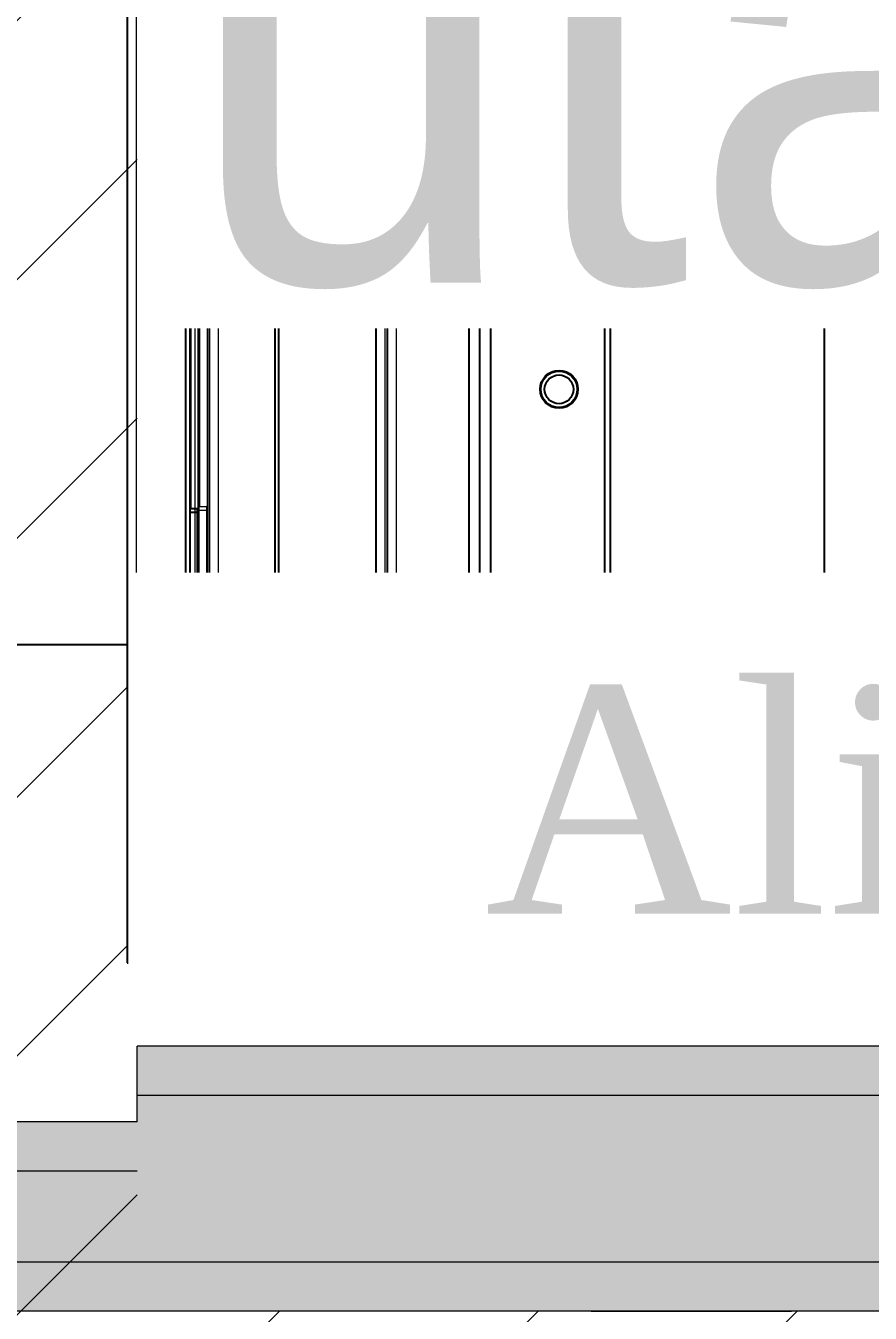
# Model space of a CAD drawing. Header units: centimetres. Extents: x 2666 to 9670, y 1889 to 5633.
# Drawn here: x 4541.03 to 4563.32, y 4527.39 to 4561.39 of the extents above; entities that cross this region are included whole.
import ezdxf

# ---------------------------------------------------------------- set-up
doc = ezdxf.new("R2010")
doc.units = ezdxf.units.CM
doc.header["$LTSCALE"] = 12.7
doc.linetypes.add('Style de ligne -11', pattern=[0.694444, 0.41656, -0.277884])
for name, color, linetype, lineweight in [('B aménagement intérieur', 7, 'Continuous', 5), ('B Faux plafonds-1', 7, 'Continuous', 5), ('B GÈnÈral', 7, 'Continuous', 5), ('B Général', 7, 'Continuous', 5), ('C ANNOTATIONS-prestations', 7, 'Continuous', 5), ('F REMPLISSAGE-vert clair', 7, 'Continuous', 13), ('F REMPLISSAGE-vert clair-1', 7, 'Continuous', 5), ('F REMPLISSAGE-vert foncÈ', 7, 'Continuous', 5), ('F REMPLISSAGE-vert foncé', 7, 'Continuous', 13), ('F REMPLISSAGE-vert hachurÈ', 7, 'Continuous', 5), ('F REMPLISSAGE-vert hachuré', 7, 'Continuous', 13), ('prlm-ELEC-CFO', 1, 'Continuous', 25)]:
    doc.layers.add(name, color=color, linetype=linetype, lineweight=lineweight)
doc.layers.add('B faience', color=7, linetype='Style de ligne -11', lineweight=13, true_color=0x0040ff)
for name, color, linetype in [('MTI900_Alu', 252, 'Continuous'), ('prlm-CHAUFF', 4, 'Continuous'), ('prlm-VMC', 93, 'Continuous')]:
    doc.layers.add(name, color=color, linetype=linetype)
doc.styles.add('prlm-elec-cfo', font='comic.ttf', dxfattribs={"height": 12})
doc.styles.add('prlm-vmc', font='pala.ttf', dxfattribs={"height": 14})
pattern_1 = [(270, (1e-16, 1.6667), (-5, 5e-14), [])]

# ---------------------------------------------------------------- blocks, each defined once
blk = doc.blocks.new('G 100_80')
at = {"layer": 'B Général', "color": 7, "linetype": 'Continuous', "lineweight": 5}
blk.add_line((48.52, 43.75), (48.52, -43.75), dxfattribs=at)
at = {"layer": 'B Général', "color": 7, "linetype": 'Continuous', "lineweight": 5, "flags": 128}
blk.add_lwpolyline([(9.5, -45), (9.5, 45), (48.52, 45), (48.52, -45)], close=True, dxfattribs=at)
at = {"layer": 'C ANNOTATIONS-prestations', "lineweight": 5}
for p, q in [((46.87, 43.75), (46.87, -43.75)), ((46.97, -43.75), (46.97, 43.75)), ((46.35, -36.044), (46.35, 1.5)), ((46.65, 1.6), (46.65, -35.984)), ((46.85, 1.667), (46.85, -31.75)), ((41.65, -40.287), (41.65, 1.325)), ((41.95, -40.274), (41.95, 1.325)), ((46.67, -31.75), (46.67, -31.85)), ((46.87, -31.75), (46.67, -31.75)), ((46.67, -31.85), (46.67, -34.033)), ((46.67, -31.85), (46.87, -31.85)), ((46.87, -34.033), (46.67, -34.033)), ((46.67, -34.033), (46.67, -34.168)), ((46.67, -34.168), (46.67, -34.5)), ((46.67, -34.168), (46.87, -34.168)), ((46.67, -34.5), (46.67, -38.6)), ((46.67, -34.5), (46.87, -34.5)), ((46.32, -36.05), (46.67, -35.98)), ((44.82, -36.25), (44.82, -36.85)), ((44.82, -36.25), (46.32, -36.25)), ((46.32, -36.311), (44.82, -36.311)), ((46.32, -36.55), (46.32, -36.05)), ((45.911, -36.55), (45.775, -36.55)), ((45.775, -36.6), (45.775, -36.55)), ((45.911, -36.6), (45.775, -36.6)), ((46.67, -36.55), (45.911, -36.55)), ((45.911, -36.6), (45.911, -36.55)), ((46.67, -36.6), (45.911, -36.6)), ((46.32, -37.05), (46.32, -36.6)), ((46.32, -36.789), (44.82, -36.789)), ((46.32, -36.85), (44.82, -36.85)), ((46.67, -37.12), (46.32, -37.05)), ((46.35, -40.074), (46.35, -37.056)), ((46.65, -37.116), (46.65, -39.35)), ((46.67, -38.6), (46.67, -38.932)), ((46.67, -38.6), (46.87, -38.6)), ((46.67, -38.932), (46.67, -39.067)), ((46.87, -38.932), (46.67, -38.932)), ((46.67, -39.067), (46.67, -41.4)), ((46.67, -39.067), (46.87, -39.067)), ((46.67, -39.35), (46.62, -39.35)), ((46.62, -39.65), (46.62, -39.35)), ((46.52, -39.45), (46.52, -39.65)), ((46.52, -39.65), (46.52, -41.05)), ((46.62, -39.65), (46.52, -39.65)), ((46.62, -39.65), (46.67, -39.65)), ((46.62, -41.05), (46.62, -39.65)), ((46.413, -40.071), (40.27, -40.35)), ((45.018, -40.084), (44.316, -40.116)), ((44.319, -40.166), (44.316, -40.116)), ((45.018, -40.084), (45.02, -40.134)), ((46.425, -40.07), (46.413, -40.071)), ((46.413, -40.071), (46.42, -40.221)), ((40.27, -40.5), (46.42, -40.221)), ((40.27, -40.35), (40.27, -40.5)), ((43.056, -40.173), (42.354, -40.205)), ((42.357, -40.255), (42.354, -40.205)), ((43.056, -40.173), (43.058, -40.223)), ((46.42, -40.221), (46.425, -40.22)), ((46.42, -40.221), (46.42, -41.25)), ((40.27, -41.351), (40.27, -40.5)), ((46.52, -41.05), (46.52, -41.25)), ((46.62, -41.05), (46.52, -41.05)), ((46.67, -41.05), (46.62, -41.05)), ((46.62, -41.35), (46.62, -41.05)), ((44.47, -41.36), (40.27, -41.351)), ((41.37, -41.353), (41.37, -41.75)), ((41.57, -41.25), (44.37, -41.25)), ((41.57, -41.25), (41.57, -41.75)), ((42.87, -41.4), (42.87, -41.75)), ((44.37, -41.4), (42.87, -41.4)), ((44.37, -41.25), (44.37, -41.4)), ((44.37, -41.4), (44.37, -41.55)), ((44.37, -41.4), (45.27, -41.4)), ((44.472, -41.4), (44.47, -41.36)), ((45.27, -41.15), (45.97, -41.15)), ((45.27, -41.55), (45.27, -41.15)), ((45.97, -41.15), (45.97, -41.55)), ((45.97, -41.4), (46.067, -41.4)), ((46.42, -41.25), (46.52, -41.25)), ((46.62, -41.35), (46.67, -41.35)), ((41.37, -41.75), (41.57, -41.75)), ((41.57, -41.75), (42.87, -41.75)), ((42.87, -41.75), (44.37, -41.75)), ((44.37, -41.55), (44.37, -41.75)), ((44.47, -41.55), (44.37, -41.55)), ((44.37, -41.75), (44.4, -41.75)), ((44.37, -42.72), (44.37, -41.78)), ((44.4, -41.75), (45.508, -41.75)), ((46.52, -41.55), (44.47, -41.55)), ((44.47, -41.75), (44.47, -41.55)), ((45.732, -41.75), (45.508, -41.75)), ((45.529, -41.759), (45.599, -41.829)), ((45.641, -41.829), (45.711, -41.759)), ((45.732, -41.75), (46.84, -41.75)), ((46.765, -41.65), (46.87, -41.65)), ((46.84, -41.75), (46.87, -41.75)), ((42.55, -42.15), (43.55, -42.15)), ((42.55, -42.75), (42.55, -42.15)), ((43.55, -42.15), (43.55, -42.75)), ((45.114, -41.95), (44.726, -41.95)), ((45.87, -41.98), (45.87, -42.66)), ((46.24, -41.95), (45.9, -41.95)), ((46.133, -42.221), (46.257, -42.134)), ((46.27, -42.109), (46.27, -41.98)), ((46.4, -41.98), (46.4, -42.252)), ((46.72, -41.95), (46.43, -41.95)), ((46.45, -41.95), (46.45, -42.15)), ((46.45, -42.15), (46.45, -44.5)), ((46.45, -42.15), (46.65, -42.15)), ((46.65, -42.15), (46.65, -41.95)), ((46.65, -42.15), (46.65, -44.5)), ((46.7, -42.15), (46.7, -42.251)), ((46.72, -42.15), (46.7, -42.15)), ((46.75, -41.98), (46.75, -42.12)), ((44.278, -42.2), (44.22, -42.3)), ((44.22, -42.3), (44.278, -42.4)), ((46.07, -42.27), (46.09, -42.25)), ((46.07, -42.63), (46.07, -42.27)), ((46.07, -42.293), (46.12, -42.293)), ((46.09, -42.65), (46.09, -42.25)), ((46.09, -42.25), (46.12, -42.25)), ((46.12, -42.654), (46.12, -42.246)), ((46.371, -42.429), (46.411, -42.388)), ((46.411, -42.512), (46.371, -42.471)), ((46.4, -42.25), (46.45, -42.25)), ((46.4, -42.293), (46.45, -42.293)), ((46.42, -42.28), (46.42, -42.367)), ((46.65, -42.595), (46.65, -42.31)), ((46.661, -42.249), (46.7, -42.21)), ((46.661, -42.287), (46.661, -42.249)), ((46.821, -42.429), (46.87, -42.379)), ((46.87, -42.521), (46.821, -42.471)), ((46.835, -42.486), (46.835, -42.414)), ((42.27, -42.75), (42.958, -42.75)), ((42.958, -42.75), (43.082, -42.75)), ((42.979, -42.759), (42.999, -42.779)), ((43.041, -42.779), (43.061, -42.759)), ((43.082, -42.75), (44.34, -42.75)), ((44.54, -42.87), (44.54, -42.74)), ((44.57, -42.71), (44.68, -42.71)), ((44.71, -42.68), (44.71, -42.657)), ((44.92, -42.729), (44.92, -42.76)), ((44.95, -42.79), (44.99, -42.79)), ((45.02, -42.82), (45.02, -42.87)), ((45.321, -42.769), (45.049, -43.041)), ((45.27, -42.906), (45.328, -42.806)), ((45.77, -42.76), (45.342, -42.76)), ((46.07, -42.607), (46.12, -42.607)), ((46.09, -42.65), (46.07, -42.63)), ((46.12, -42.65), (46.09, -42.65)), ((46.257, -42.766), (46.133, -42.679)), ((46.27, -44.52), (46.27, -42.791)), ((46.4, -42.607), (46.45, -42.607)), ((46.45, -42.65), (46.4, -42.65)), ((46.4, -42.827), (46.4, -42.653)), ((46.42, -42.533), (46.42, -42.625)), ((46.661, -42.65), (46.661, -42.618)), ((46.7, -42.69), (46.661, -42.65)), ((46.7, -42.654), (46.7, -42.826)), ((15.5, -43.05), (42.27, -43.05)), ((42.17, -42.95), (42.17, -42.85)), ((45.028, -43.05), (42.27, -43.05)), ((44.25, -43.4), (44.25, -43.05)), ((44.54, -42.854), (44.566, -42.9)), ((44.99, -42.9), (44.57, -42.9)), ((45.184, -42.906), (45.27, -42.906)), ((46.42, -42.855), (46.42, -44.45)), ((46.65, -43.42), (46.65, -42.885)), ((46.77, -42.98), (46.77, -43.42)), ((46.77, -43.78), (46.77, -42.98)), ((46.77, -42.98), (46.87, -42.98)), ((46.84, -42.95), (46.8, -42.95)), ((13.55, -43.4), (44.25, -43.4)), ((44.25, -43.95), (44.25, -43.4)), ((46.74, -43.45), (46.68, -43.45)), ((46.97, -43.78), (46.77, -43.78)), ((46.87, -43.75), (46.97, -43.75)), ((46.97, -43.75), (46.97, -43.78)), ((47.42, -43.75), (46.97, -43.75)), ((13.65, -44.05), (44.15, -44.05)), ((42.75, -44.3), (42.75, -44.05)), ((43.35, -44.05), (43.35, -44.3)), ((44.25, -43.95), (44.15, -44.05)), ((42.75, -44.3), (43.35, -44.3)), ((42.8, -44.35), (42.75, -44.3)), ((43.3, -44.35), (42.8, -44.35)), ((43.35, -44.3), (43.3, -44.35)), ((43.05, -44.55), (42.85, -44.55)), ((42.85, -44.55), (42.85, -44.75)), ((42.85, -44.75), (43.05, -44.75)), ((46.4, -44.55), (43.05, -44.55)), ((43.05, -44.75), (43.05, -44.55)), ((46.4, -44.75), (43.05, -44.75)), ((46.32, -44.55), (46.3, -44.55))]:
    blk.add_line(p, q, dxfattribs=at)
at = {"layer": 'C ANNOTATIONS-prestations'}
blk.add_line((48.52, -43.75), (47.42, -43.75), dxfattribs=at)
at = {"layer": 'C ANNOTATIONS-prestations', "lineweight": 5, "flags": 128}
for points in [[(46.52, -39.45, -0.198912), (46.549, -39.379, -0.198912), (46.62, -39.35)], [(46.52, -39.97, -0.193016), (46.492, -40.039, -0.193016), (46.425, -40.07)], [(46.067, -41.4, -0.109774), (46.151, -41.419, -0.109774), (46.22, -41.472)], [(46.302, -41.55, -0.028434), (46.259, -41.513, -0.028434), (46.22, -41.472)], [(46.663, -41.445, -0.227222), (46.495, -41.406, -0.227222), (46.42, -41.25)], [(46.62, -41.35, -0.198912), (46.549, -41.321, -0.198912), (46.52, -41.25)], [(46.87, -41.4, -0.198912), (46.767, -41.647, -0.198912), (46.52, -41.75)], [(46.67, -41.4, -0.198912), (46.626, -41.506, -0.198912), (46.52, -41.55)], [(44.37, -41.78, -0.198912), (44.379, -41.759, -0.198912), (44.4, -41.75)], [(45.508, -41.75, -0.098491), (45.519, -41.752, -0.098491), (45.529, -41.759)], [(45.711, -41.759, -0.098491), (45.721, -41.752, -0.098491), (45.732, -41.75)], [(46.84, -41.75, -0.198912), (46.861, -41.759, -0.198912), (46.87, -41.78)], [(44.37, -42.646, -0.14145), (44.27, -42.3, -0.14145), (44.37, -41.954)], [(44.37, -42.54, -0.103148), (44.32, -42.3, -0.103148), (44.37, -42.06)], [(44.697, -42.632, -0.366532), (44.556, -42.134, -0.366532), (45.023, -41.913, -0.366532), (45.318, -42.338, -0.366532), (44.948, -42.699)], [(45.641, -41.829, -0.198912), (45.62, -41.837, -0.198912), (45.599, -41.829)], [(45.87, -41.98, -0.198912), (45.879, -41.959, -0.198912), (45.9, -41.95)], [(46.24, -41.95, -0.198912), (46.261, -41.959, -0.198912), (46.27, -41.98)], [(46.27, -42.109, -0.120588), (46.267, -42.123, -0.120588), (46.257, -42.134)], [(46.4, -41.98, -0.198912), (46.409, -41.959, -0.198912), (46.43, -41.95)], [(46.72, -41.95, -0.198912), (46.741, -41.959, -0.198912), (46.75, -41.98)], [(46.75, -42.12, -0.198912), (46.741, -42.141, -0.198912), (46.72, -42.15)], [(46.12, -42.246, -0.120588), (46.123, -42.232, -0.120588), (46.133, -42.221)], [(46.371, -42.471, -0.198912), (46.362, -42.45, -0.198912), (46.371, -42.429)], [(46.42, -42.28, -0.155096), (46.406, -42.269, -0.155096), (46.4, -42.252)], [(46.42, -42.367, -0.098491), (46.418, -42.378, -0.098491), (46.411, -42.388)], [(46.661, -42.249, -0.013224), (46.655, -42.25, -0.013224), (46.65, -42.25)], [(46.65, -42.31, -0.17724), (46.657, -42.291, -0.17724), (46.675, -42.28)], [(46.7, -42.251, -0.17724), (46.693, -42.27, -0.17724), (46.675, -42.28)], [(46.821, -42.471, -0.198912), (46.812, -42.45, -0.198912), (46.821, -42.429)], [(42.17, -42.85, -0.198912), (42.199, -42.779, -0.198912), (42.27, -42.75)], [(42.958, -42.75, -0.098491), (42.969, -42.752, -0.098491), (42.979, -42.759)], [(43.041, -42.779, -0.198912), (43.02, -42.787, -0.198912), (42.999, -42.779)], [(43.061, -42.759, -0.098491), (43.071, -42.752, -0.098491), (43.082, -42.75)], [(44.37, -42.72, -0.198912), (44.361, -42.741, -0.198912), (44.34, -42.75)], [(44.54, -42.74, -0.198912), (44.549, -42.719, -0.198912), (44.57, -42.71)], [(44.92, -42.9, -0.085942), (44.718, -42.865, -0.085942), (44.54, -42.764)], [(44.67, -42.9, -0.02871), (44.603, -42.867, -0.02871), (44.54, -42.827)], [(44.71, -42.68, -0.198912), (44.701, -42.701, -0.198912), (44.68, -42.71)], [(44.697, -42.632, -0.122946), (44.706, -42.643, -0.122946), (44.71, -42.657)], [(44.92, -42.7, -0.074153), (44.803, -42.683, -0.074153), (44.697, -42.632)], [(44.92, -42.729, -0.189855), (44.928, -42.708, -0.189855), (44.948, -42.699)], [(44.948, -42.699, -0.008728), (44.934, -42.7, -0.008728), (44.92, -42.7)], [(44.95, -42.79, -0.198912), (44.929, -42.781, -0.198912), (44.92, -42.76)], [(44.99, -42.79, -0.198912), (45.011, -42.799, -0.198912), (45.02, -42.82)], [(45.379, -42.76, -0.041018), (45.298, -42.829, -0.041018), (45.207, -42.883)], [(45.321, -42.769, -0.098491), (45.331, -42.762, -0.098491), (45.342, -42.76)], [(45.87, -42.66, -0.198912), (45.841, -42.731, -0.198912), (45.77, -42.76)], [(46.133, -42.679, -0.120588), (46.123, -42.668, -0.120588), (46.12, -42.654)], [(46.257, -42.766, -0.120588), (46.267, -42.777, -0.120588), (46.27, -42.791)], [(46.4, -42.653, -0.155096), (46.406, -42.636, -0.155096), (46.42, -42.625)], [(46.42, -42.855, -0.155096), (46.406, -42.844, -0.155096), (46.4, -42.827)], [(46.411, -42.512, -0.098491), (46.418, -42.522, -0.098491), (46.42, -42.533)], [(46.675, -42.625, -0.17724), (46.657, -42.614, -0.17724), (46.65, -42.595)], [(46.65, -42.65, -0.013224), (46.655, -42.65, -0.013224), (46.661, -42.65)], [(46.675, -42.625, -0.17724), (46.693, -42.635, -0.17724), (46.7, -42.654)], [(46.7, -42.826, -0.17724), (46.693, -42.845, -0.17724), (46.675, -42.855)], [(42.27, -43.05, -0.198912), (42.199, -43.021, -0.198912), (42.17, -42.95)], [(44.57, -42.9, -0.198912), (44.549, -42.891, -0.198912), (44.54, -42.87)], [(45.009, -42.893, -0.018566), (44.965, -42.898, -0.018566), (44.92, -42.9)], [(45.02, -42.87, -0.198912), (45.011, -42.891, -0.198912), (44.99, -42.9)], [(45.049, -43.041, -0.098491), (45.039, -43.048, -0.098491), (45.028, -43.05)], [(46.65, -42.885, -0.17724), (46.657, -42.866, -0.17724), (46.675, -42.855)], [(46.77, -42.98, -0.198912), (46.779, -42.959, -0.198912), (46.8, -42.95)], [(46.87, -42.92, -0.198912), (46.861, -42.941, -0.198912), (46.84, -42.95)], [(46.68, -43.45, -0.198912), (46.659, -43.441, -0.198912), (46.65, -43.42)], [(46.77, -43.42, -0.198912), (46.761, -43.441, -0.198912), (46.74, -43.45)], [(46.3, -44.55, -0.198912), (46.279, -44.541, -0.198912), (46.27, -44.52)], [(46.42, -44.45, -0.198912), (46.391, -44.521, -0.198912), (46.32, -44.55)], [(46.65, -44.5, -0.198912), (46.577, -44.677, -0.198912), (46.4, -44.75)], [(46.45, -44.5, -0.198912), (46.435, -44.535, -0.198912), (46.4, -44.55)]]:
    blk.add_lwpolyline(points, format="xyb", dxfattribs=at)
at = {"layer": 'C ANNOTATIONS-prestations', "lineweight": 5}
for radius in [0.35, 0.3, 0.25]:
    blk.add_circle((44.92, -42.3), radius, dxfattribs=at)
for points, knots in [([(46.425, -40.22), (46.423, -40.181), (46.422, -40.129), (46.422, -40.102), (46.422, -40.083), (46.423, -40.074), (46.424, -40.072), (46.424, -40.07), (46.424, -40.07), (46.424, -40.07), (46.425, -40.07)], [0, 0, 0, 1, 2, 3, 4, 5, 6, 7, 7, 8, 8, 8]), ([(46.52, -39.97), (46.52, -40.004), (46.513, -40.068), (46.501, -40.117), (46.491, -40.146), (46.48, -40.171), (46.467, -40.191), (46.457, -40.203), (46.447, -40.212), (46.433, -40.219), (46.426, -40.22), (46.425, -40.22), (46.425, -40.22)], [0, 0, 0, 1, 2, 3, 4, 5, 6, 7, 8, 9, 9, 10, 10, 10])]:
    blk.add_open_spline(points, degree=2, knots=knots, dxfattribs=at)
blk = doc.blocks.new('A n1.MTI900_Alu_390')
at = {"layer": 'MTI900_Alu', "color": 1, "linetype": 'Continuous'}
for p, q in [((4.34, -0.405), (4.34, -3.475)), ((4.405, -0.415), (4.405, -3.465)), ((4.305, -0.6), (4.305, -3.277)), ((4.0071, -3.6913), (4.035, -3.077)), ((4.05, -3.077), (4.0221, -3.692)), ((4.035, -3.077), (4.05, -3.077)), ((4.1351, -3.077), (4.05, -3.077)), ((4.136, -3.497), (4.1351, -3.077)), ((4.1353, -3.187), (4.175, -3.187)), ((4.175, -3.187), (4.175, -3.207)), ((4.0287, -3.215), (-0.1325, -3.215)), ((4.125, -3.207), (4.125, -3.487)), ((4.125, -3.207), (4.175, -3.207)), ((4.175, -3.207), (4.175, -3.337)), ((4.0274, -3.245), (-0.1325, -3.245)), ((4.0173, -3.3556), (4.0205, -3.2854)), ((4.0255, -3.2857), (4.0205, -3.2854)), ((4.275, -3.277), (4.275, -3.3458)), ((4.295, -3.267), (4.285, -3.267)), ((4.305, -3.5528), (4.305, -3.277)), ((4.215, -3.305), (4.215, -3.405)), ((4.275, -3.305), (4.215, -3.305)), ((4.43, -3.325), (4.405, -3.325)), ((4.43, -3.325), (4.43, -3.385)), ((4.435, -3.33), (4.43, -3.325)), ((4.435, -3.38), (4.435, -3.33)), ((4.0173, -3.3556), (4.0223, -3.3558)), ((4.14, -3.337), (4.175, -3.337)), ((4.14, -3.487), (4.14, -3.337)), ((4.175, -3.337), (4.175, -3.487)), ((4.275, -3.3458), (4.275, -3.3582)), ((4.275, -3.3582), (4.275, -3.484)), ((4.2759, -3.3479), (4.2779, -3.3499)), ((4.2779, -3.3541), (4.2759, -3.3561)), ((4.455, -3.355), (4.455, -3.335)), ((4.455, -3.335), (4.475, -3.335)), ((4.455, -3.69), (4.455, -3.355)), ((4.475, -3.355), (4.455, -3.355)), ((4.475, -3.335), (4.475, -3.355)), ((4.475, -3.69), (4.475, -3.355)), ((4.405, -3.385), (4.43, -3.385)), ((4.43, -3.385), (4.435, -3.38)), ((4.215, -3.405), (4.275, -3.405)), ((4.395, -3.475), (4.405, -3.465)), ((4.0084, -3.5518), (4.0116, -3.4816)), ((4.0166, -3.4819), (4.0116, -3.4816)), ((4.125, -3.487), (4.14, -3.487)), ((4.14, -3.4972), (4.136, -3.497)), ((4.14, -3.487), (4.155, -3.487)), ((4.14, -3.487), (4.14, -3.577)), ((4.155, -3.487), (4.175, -3.487)), ((4.155, -3.497), (4.155, -3.487)), ((4.155, -3.702), (4.155, -3.497)), ((4.175, -3.497), (4.155, -3.497)), ((4.175, -3.487), (4.175, -3.49)), ((4.175, -3.49), (4.175, -3.6008)), ((4.272, -3.487), (4.178, -3.487)), ((4.22, -3.4778), (4.23, -3.472)), ((4.23, -3.472), (4.24, -3.4778)), ((4.34, -3.475), (4.305, -3.475)), ((4.395, -3.475), (4.34, -3.475)), ((3.625, -3.532), (3.685, -3.532)), ((3.625, -3.532), (3.625, -3.682)), ((3.6311, -3.682), (3.6311, -3.532)), ((3.6789, -3.682), (3.6789, -3.532)), ((3.685, -3.682), (3.685, -3.532)), ((4.195, -3.5614), (4.195, -3.5226)), ((4.268, -3.521), (4.2657, -3.521)), ((4.271, -3.507), (4.271, -3.518)), ((4.287, -3.504), (4.274, -3.504)), ((4.2854, -3.504), (4.29, -3.5066)), ((4.29, -3.549), (4.29, -3.507)), ((4.0084, -3.5518), (4.0134, -3.552)), ((4.2729, -3.542), (4.276, -3.542)), ((4.2769, -3.5821), (4.3041, -3.5549)), ((4.279, -3.545), (4.279, -3.549)), ((4.282, -3.552), (4.287, -3.552)), ((4.2906, -3.5684), (4.2906, -3.577)), ((4.115, -3.577), (4.115, -3.647)), ((4.155, -3.577), (4.115, -3.577)), ((4.175, -3.6232), (4.175, -3.6008)), ((4.1759, -3.6029), (4.1829, -3.6099)), ((4.276, -3.627), (4.276, -3.5842)), ((4.2906, -3.577), (4.2806, -3.5828)), ((3.655, -3.6411), (3.655, -3.6275)), ((3.66, -3.6275), (3.655, -3.6275)), ((3.66, -3.6411), (3.66, -3.6275)), ((4.175, -3.6232), (4.175, -3.734)), ((4.1829, -3.6141), (4.1759, -3.6211)), ((4.198, -3.637), (4.266, -3.637)), ((3.655, -3.717), (3.655, -3.6411)), ((3.66, -3.6411), (3.655, -3.6411)), ((3.66, -3.717), (3.66, -3.6411)), ((4.115, -3.647), (4.155, -3.647)), ((4.14, -3.647), (4.14, -3.6567)), ((4.195, -3.674), (4.195, -3.64)), ((4.2221, -3.6633), (4.2134, -3.6757)), ((4.2654, -3.662), (4.2246, -3.662)), ((4.227, -3.657), (4.225, -3.659)), ((4.265, -3.659), (4.225, -3.659)), ((4.225, -3.659), (4.225, -3.662)), ((4.263, -3.657), (4.227, -3.657)), ((4.2293, -3.657), (4.2293, -3.662)), ((4.2607, -3.657), (4.2607, -3.662)), ((4.265, -3.659), (4.263, -3.657)), ((4.265, -3.662), (4.265, -3.659)), ((4.2766, -3.6757), (4.2679, -3.6633)), ((3.6044, -3.685), (-0.15, -3.685)), ((3.605, -3.682), (3.598, -3.717)), ((3.655, -3.682), (3.605, -3.682)), ((3.705, -3.682), (3.66, -3.682)), ((3.712, -3.717), (3.705, -3.682)), ((4.0074, -3.685), (3.7056, -3.685)), ((3.945, -3.702), (3.965, -3.702)), ((3.965, -3.702), (4.105, -3.702)), ((3.965, -3.712), (3.965, -3.702)), ((4.007, -3.6925), (4.0071, -3.6913)), ((4.0071, -3.6913), (4.0221, -3.692)), ((4.0221, -3.692), (4.022, -3.6925)), ((4.0221, -3.692), (4.125, -3.692)), ((4.105, -3.702), (4.125, -3.702)), ((4.105, -3.712), (4.105, -3.702)), ((4.125, -3.692), (4.125, -3.702)), ((4.195, -3.722), (4.195, -3.693)), ((4.195, -3.695), (4.215, -3.695)), ((4.2109, -3.677), (4.198, -3.677)), ((4.198, -3.69), (4.2252, -3.69)), ((4.215, -3.695), (4.45, -3.695)), ((4.215, -3.695), (4.215, -3.715)), ((4.225, -3.69), (4.225, -3.695)), ((4.228, -3.692), (4.2367, -3.692)), ((4.2293, -3.69), (4.2293, -3.695)), ((4.2429, -3.6871), (4.2388, -3.6911)), ((4.2512, -3.6911), (4.2471, -3.6871)), ((4.2533, -3.692), (4.2625, -3.692)), ((4.2607, -3.69), (4.2607, -3.695)), ((4.265, -3.695), (4.265, -3.69)), ((4.2827, -3.69), (4.2653, -3.69)), ((4.452, -3.677), (4.2791, -3.677)), ((4.2855, -3.692), (4.445, -3.692)), ((4.455, -3.682), (4.455, -3.68)), ((-4.375, -3.737), (4.375, -3.737)), ((-0.1667, -3.735), (3.175, -3.735)), ((-0.16, -3.715), (3.5984, -3.715)), ((3.175, -3.717), (3.185, -3.717)), ((3.175, -3.737), (3.175, -3.717)), ((3.185, -3.717), (3.4033, -3.717)), ((3.185, -3.717), (3.185, -3.737)), ((3.4033, -3.737), (3.4033, -3.717)), ((3.4033, -3.717), (3.4168, -3.717)), ((3.4168, -3.717), (3.45, -3.717)), ((3.4168, -3.717), (3.4168, -3.737)), ((3.45, -3.717), (3.86, -3.717)), ((3.45, -3.717), (3.45, -3.737)), ((3.7116, -3.715), (3.935, -3.715)), ((3.86, -3.717), (3.8932, -3.717)), ((3.86, -3.717), (3.86, -3.737)), ((3.8932, -3.717), (3.9067, -3.717)), ((3.8932, -3.737), (3.8932, -3.717)), ((3.9067, -3.717), (4.14, -3.717)), ((3.9067, -3.717), (3.9067, -3.737)), ((3.935, -3.717), (3.935, -3.712)), ((3.965, -3.712), (3.935, -3.712)), ((3.965, -3.712), (3.965, -3.717)), ((4.105, -3.712), (3.965, -3.712)), ((4.105, -3.717), (4.105, -3.712)), ((4.135, -3.712), (4.105, -3.712)), ((4.135, -3.712), (4.135, -3.717)), ((4.165, -3.7265), (4.165, -3.737)), ((4.175, -3.734), (4.175, -3.737)), ((4.215, -3.715), (4.195, -3.715)), ((4.198, -3.725), (4.212, -3.725)), ((4.215, -3.715), (4.45, -3.715)), ((4.215, -3.72), (4.2251, -3.72)), ((4.215, -3.722), (4.215, -3.72)), ((4.2249, -3.7161), (4.221, -3.72)), ((4.2287, -3.7161), (4.2249, -3.7161)), ((4.2595, -3.715), (4.231, -3.715)), ((4.2429, -3.7321), (4.2379, -3.737)), ((4.2486, -3.7335), (4.2414, -3.7335)), ((4.2521, -3.737), (4.2471, -3.7321)), ((4.2651, -3.7161), (4.2618, -3.7161)), ((4.269, -3.72), (4.2651, -3.7161)), ((4.2654, -3.72), (4.2826, -3.72)), ((4.342, -3.715), (4.2885, -3.715)), ((4.295, -3.734), (4.295, -3.73)), ((4.298, -3.727), (4.342, -3.727)), ((4.378, -3.727), (4.298, -3.727)), ((4.298, -3.727), (4.298, -3.737)), ((4.345, -3.724), (4.345, -3.718)), ((4.375, -3.737), (4.375, -3.747)), ((4.378, -3.747), (4.378, -3.727)), ((4.375, -3.747), (-4.375, -3.747)), ((4.375, -3.747), (4.378, -3.747)), ((4.375, -3.792), (4.375, -3.747)), ((4.375, -3.902), (4.375, -3.792)), ((-4.375, -3.902), (4.375, -3.902))]:
    blk.add_line(p, q, dxfattribs=at)
for radius in [0.035, 0.03, 0.025]:
    blk.add_circle((4.23, -3.542), radius, dxfattribs=at)
for centre, radius, start, end in [((4.285, -3.277), 0.01, 90, 180), ((4.295, -3.277), 0.01, 0, 90), ((4.278, -3.3458), 0.003, 180, 225), ((4.278, -3.3582), 0.003, 135, 180), ((4.2758, -3.352), 0.003, 315, 45), ((4.178, -3.49), 0.003, 90, 180), ((4.23, -3.542), 0.04, 33.9272, 355.9994), ((4.23, -3.542), 0.065, 57.7958, 122.2042), ((4.23, -3.542), 0.06, 66.4435, 113.5565), ((4.272, -3.484), 0.003, 270, 0), ((4.2657, -3.518), 0.003, 213.9272, 270), ((4.23, -3.542), 0.04, 0, 33.9272), ((4.268, -3.518), 0.003, 270, 0), ((4.274, -3.507), 0.003, 90, 180), ((4.23, -3.542), 0.06, 0, 39.2965), ((4.23, -3.542), 0.065, 22.6199, 35.7758), ((4.287, -3.507), 0.003, 0, 90), ((4.2729, -3.545), 0.003, 90, 175.9994), ((4.23, -3.542), 0.04, 355.9994, 0), ((4.276, -3.545), 0.003, 0, 90), ((4.282, -3.549), 0.003, 180, 270), ((4.287, -3.549), 0.003, 270, 0), ((4.23, -3.542), 0.06, 351.491, 0), ((4.302, -3.5528), 0.003, 315, 0), ((4.178, -3.6008), 0.003, 180, 225), ((4.23, -3.542), 0.065, 315.0475, 333.838), ((4.279, -3.5842), 0.003, 135, 180), ((4.178, -3.6232), 0.003, 135, 180), ((4.1808, -3.612), 0.003, 315, 45), ((4.198, -3.64), 0.003, 90, 180), ((4.266, -3.627), 0.01, 270, 0), ((4.16, -3.6567), 0.02, 180, 230.1159), ((4.1151, -3.7104), 0.05, 37.0861, 50.1159), ((4.2246, -3.665), 0.003, 90, 145.008), ((4.2654, -3.665), 0.003, 34.992, 90), ((3.945, -3.712), 0.01, 90, 180), ((3.997, -3.692), 0.01, 270, 357.3974), ((4.125, -3.712), 0.02, 347.588, 90), ((4.125, -3.712), 0.01, 0, 90), ((4.14, -3.702), 0.035, 270, 0), ((4.14, -3.702), 0.015, 270, 0), ((4.198, -3.674), 0.003, 180, 270), ((4.198, -3.693), 0.003, 90, 180), ((4.2109, -3.674), 0.003, 270, 325.008), ((4.2252, -3.693), 0.003, 19.4712, 90), ((4.2367, -3.689), 0.003, 270, 315), ((4.245, -3.6892), 0.003, 45, 135), ((4.2533, -3.689), 0.003, 225, 270), ((4.2653, -3.693), 0.003, 90, 160.5288), ((4.2791, -3.674), 0.003, 214.992, 270), ((4.2827, -3.693), 0.003, 19.4712, 90), ((4.445, -3.682), 0.01, 270, 0), ((4.45, -3.69), 0.025, 270, 0), ((4.45, -3.69), 0.005, 270, 0), ((4.452, -3.68), 0.003, 0, 90), ((4.178, -3.734), 0.003, 180, 270), ((4.198, -3.722), 0.003, 180, 270), ((4.212, -3.722), 0.003, 270, 0), ((4.215, -3.715), 0.01, 353.9388, 0), ((4.2251, -3.717), 0.003, 270, 350.4059), ((4.231, -3.718), 0.003, 90, 170.4059), ((4.245, -3.7342), 0.003, 45, 135), ((4.2595, -3.718), 0.003, 9.5941, 90), ((4.2654, -3.717), 0.003, 189.5941, 270), ((4.275, -3.715), 0.01, 180, 186.0612), ((4.2826, -3.717), 0.003, 270, 350.4059), ((4.2885, -3.718), 0.003, 90, 170.4059), ((4.292, -3.734), 0.003, 270, 0), ((4.298, -3.73), 0.003, 90, 180), ((4.342, -3.718), 0.003, 0, 90), ((4.342, -3.724), 0.003, 270, 0)]:
    blk.add_arc(centre, radius, start, end, dxfattribs=at)
for centre, major_axis, ratio, start_param, end_param in [((3.997, -3.692), (-0.025, 0), 0.4, 1.570796, 3.096169), ((4.022, -3.6931), (-0.015, 0.0007), 0.045361, -1.568734, 0)]:
    blk.add_ellipse(centre, major_axis=major_axis, ratio=ratio, start_param=start_param, end_param=end_param, dxfattribs=at)
blk = doc.blocks.new('xi.uta-yzen-g')
at = {"layer": 'prlm-CHAUFF', "ltscale": 50}
for p, q in [((-20.9, 35.12), (-36.3, 35.12)), ((-36.4, 35.02), (-20.8, 35.02)), ((-36.4, 35.02), (-36.4, 29.72)), ((-20.8, 29.72), (-20.8, 35.02)), ((-36.55, 29.97), (-36.4, 29.97)), ((-37.056, 29.72), (-36.65, 29.72)), ((-37.056, 29.72), (-37.056, 26.02)), ((-37, 29.72), (-37, 26.27)), ((-36.98, 29.72), (-36.98, 26.27)), ((-20.55, 29.72), (-36.65, 29.72)), ((-36.65, 29.72), (-36.65, 26.42)), ((-20.55, 26.42), (-20.55, 29.72)), ((-37.25, 29.216), (-37.25, 26.22)), ((-37, 28.42), (-36.98, 28.42)), ((-36.98, 28.07), (-37, 28.07)), ((-37, 27.693), (-36.98, 27.693)), ((-36.98, 27.343), (-37, 27.343)), ((-37, 27.293), (-36.98, 27.293)), ((-36.98, 27.193), (-37, 27.193)), ((-36.98, 26.27), (-37, 26.27)), ((-36.8, 26.27), (-36.98, 26.27)), ((-36.65, 26.42), (-36.8, 26.27)), ((-20.4, 26.27), (-36.8, 26.27)), ((-36.8, 26.27), (-36.8, 20.62)), ((-20.55, 26.42), (-36.65, 26.42)), ((-20.4, 26.27), (-20.55, 26.42)), ((-20.4, 20.62), (-20.4, 26.27)), ((-36.8, 26.02), (-37.05, 26.02))]:
    blk.add_line(p, q, dxfattribs=at)
for points in [[(-39, 30), (-39, 0), (0, 0), (0, 30)], [(-38.429, 29.429), (-38.429, 0.571), (-0.571, 0.571), (-0.571, 29.429)], [(-40.5, 20.62), (-40.5, 3.9), (40.5, 3.9), (40.5, 20.62)]]:
    blk.add_lwpolyline(points, close=True, dxfattribs=at)
for radius in [0.5, 0.48, 0.38]:
    blk.add_circle((-28.6, 27.62), radius, dxfattribs=at)
for centre, radius, start, end in [((-36.3, 35.02), 0.1, 90, 180), ((-20.9, 35.02), 0.1, 0, 90), ((-36.55, 29.27), 0.7, 90, 136.2731), ((-36.475, 29.24), 0.776, 138.5248, 181.7675), ((-37.05, 26.22), 0.2, 180, 268.3239), ((-37.05, 26.22), 0.2, 268.3239, 270)]:
    blk.add_arc(centre, radius, start, end, dxfattribs=at)
for centre, major_axis, ratio, start_param, end_param in [((-36.55, 28.959), (-0.45, 0), 0.974723, 5.983927, 6.283185), ((-36.55, 28.603), (-0.45, 0), 0.974723, 5.983927, 6.283185), ((-35.75, 28.603), (-1.25, 0), 0.146694, 0, 0.179125)]:
    blk.add_ellipse(centre, major_axis=major_axis, ratio=ratio, start_param=start_param, end_param=end_param, dxfattribs=at)
blk.add_open_spline([(-36.982, 29.391), (-36.986, 29.379), (-36.989, 29.366), (-36.997, 29.324), (-37, 29.294), (-37, 29.265)], degree=3, knots=[0.8185803, 0.8185803, 0.8185803, 0.8185803, 0.875, 0.875, 1, 1, 1, 1], dxfattribs=at)
blk = doc.blocks.new('Baignoire 75_170')
at = {"layer": 'B faience', "lineweight": 18, "flags": 128}
blk.add_lwpolyline([(-85, 38.5), (-85, -37.5), (86, -37.5)], dxfattribs=at)

msp = doc.modelspace()

# ---------------------------------------------------------------- hatches: boundary and pattern name
at = {"layer": 'B Faux plafonds-1', "linetype": 'Continuous', "lineweight": 5, "true_color": 0xaaaaaa}
h = msp.add_hatch(dxfattribs=at)
h.set_pattern_fill('F_P__SOFFITE', color=253, style=0, pattern_type=2)
h.set_pattern_definition([(45, (0, 0.2205), (-3.5277778, 3.3072917), [])])
h.paths.add_polyline_path([(4406.649, 4625.438), (4406.649, 4300.389), (4631.965, 4300.389), (4631.965, 4527.438), (4543.965, 4527.438), (4543.965, 4625.438)])
at = {"layer": 'B GÈnÈral', "linetype": 'Continuous', "lineweight": 0, "true_color": 0xc0dcc0}
msp.add_hatch(color=9, dxfattribs=at).paths.add_polyline_path([(4584.253, 4533.138), (4582.953, 4534.438), (4543.965, 4534.438), (4543.965, 4527.438), (4631.953, 4527.438), (4631.953, 4534.438), (4589.953, 4534.438), (4588.653, 4533.138)])
at = {"layer": 'F REMPLISSAGE-vert hachurÈ', "linetype": 'Continuous', "lineweight": 0, "true_color": 0x99aa00}
for points in [[(4543.965, 4531.138), (4543.965, 4532.438), (4406.965, 4532.438), (4406.965, 4531.138)], [(4543.965, 4528.738), (4543.965, 4531.138), (4406.965, 4531.138), (4406.965, 4528.738)], [(4543.965, 4527.438), (4543.965, 4528.738), (4406.965, 4528.738), (4406.965, 4527.438)]]:
    msp.add_hatch(color=54, dxfattribs=at).paths.add_polyline_path(points)
at = {"layer": 'F REMPLISSAGE-vert hachurÈ', "linetype": 'Continuous', "lineweight": 5, "true_color": 0x004400}
h = msp.add_hatch(dxfattribs=at)
h.set_pattern_fill('90-0_5 HYDROFUGE_0_5', color=98, angle=180, style=0, pattern_type=2)
h.set_pattern_definition(pattern_1)
h.paths.add_polyline_path([(4543.965, 4531.138), (4543.965, 4532.438), (4406.965, 4532.438), (4406.965, 4531.138)])
h = msp.add_hatch(dxfattribs=at)
h.set_pattern_fill('90-0_5 HYDROFUGE_0_5', color=98, angle=180, style=0, pattern_type=2)
h.set_pattern_definition(pattern_1)
h.paths.add_polyline_path([(4543.965, 4528.738), (4543.965, 4531.138), (4406.965, 4531.138), (4406.965, 4528.738)])
h = msp.add_hatch(dxfattribs=at)
h.set_pattern_fill('90-0_5 HYDROFUGE_0_5', color=98, angle=180, style=0, pattern_type=2)
h.set_pattern_definition(pattern_1)
h.paths.add_polyline_path([(4543.965, 4527.438), (4543.965, 4528.738), (4406.965, 4528.738), (4406.965, 4527.438)])

# ---------------------------------------------------------------- linework, layer by layer
at = {"layer": 'B Général', "color": 98, "linetype": 'Continuous', "lineweight": 13, "true_color": 0x004400}
for p, q in [((4582.953, 4534.438), (4543.965, 4534.438)), ((4543.965, 4532.438), (4543.965, 4534.438)), ((4543.965, 4532.438), (4406.965, 4532.438)), ((4543.965, 4527.438), (4406.965, 4527.438)), ((4631.953, 4527.438), (4543.965, 4527.438))]:
    msp.add_line(p, q, dxfattribs=at)
at = {"layer": 'F REMPLISSAGE-vert clair'}
for p, q in [((4584.253, 4533.138), (4543.965, 4533.138)), ((4631.953, 4528.738), (4543.965, 4528.738))]:
    msp.add_line(p, q, dxfattribs=at)
at = {"layer": 'F REMPLISSAGE-vert clair-1', "color": 9, "linetype": 'Continuous', "true_color": 0xc0dcc0}
msp.add_solid([(4631.953, 4528.738), (4631.953, 4533.138), (4543.965, 4528.738), (4543.965, 4533.138)], dxfattribs=at)
at = {"layer": 'F REMPLISSAGE-vert foncÈ', "color": 54, "linetype": 'Continuous', "true_color": 0x99aa00}
for points in [[(4584.253, 4533.138), (4582.953, 4534.438), (4543.965, 4533.138), (4543.965, 4534.438)], [(4631.953, 4527.438), (4631.953, 4528.738), (4543.965, 4527.438), (4543.965, 4528.738)]]:
    msp.add_solid(points, dxfattribs=at)
at = {"layer": 'F REMPLISSAGE-vert foncé', "color": 98, "linetype": 'Continuous', "lineweight": 13, "true_color": 0x004400}
for p, q in [((4582.953, 4534.438), (4543.965, 4534.438)), ((4631.953, 4527.438), (4543.965, 4527.438))]:
    msp.add_line(p, q, dxfattribs=at)
at = {"layer": 'F REMPLISSAGE-vert foncé'}
for p, q in [((4584.253, 4533.138), (4543.965, 4533.138)), ((4631.953, 4528.738), (4543.965, 4528.738))]:
    msp.add_line(p, q, dxfattribs=at)
at = {"layer": 'F REMPLISSAGE-vert hachuré', "color": 98, "linetype": 'Continuous', "lineweight": 13, "true_color": 0x004400}
for p, q in [((4543.965, 4532.438), (4406.965, 4532.438)), ((4543.965, 4527.438), (4406.965, 4527.438))]:
    msp.add_line(p, q, dxfattribs=at)
at = {"layer": 'F REMPLISSAGE-vert hachuré'}
for p, q in [((4543.965, 4531.138), (4406.965, 4531.138)), ((4543.965, 4531.138), (4406.965, 4531.138)), ((4543.965, 4528.738), (4406.965, 4528.738)), ((4543.965, 4528.738), (4406.965, 4528.738))]:
    msp.add_line(p, q, dxfattribs=at)
at = {"layer": 'prlm-VMC', "ltscale": 50}
msp.add_lwpolyline([(4592.602, 4545.035), (4525.172, 4545.035)], dxfattribs=at)

# ---------------------------------------------------------------- block references
at = {"layer": 'B aménagement intérieur', "color": 7, "xscale": -1}
msp.add_blockref('G 100_80', (4592.465, 4580.438), dxfattribs=at)
at = {"layer": 'B Général', "color": 7, "xscale": -1, "rotation": 90}
msp.add_blockref('Baignoire 75_170', (4594.453, 4442.438), dxfattribs=at)
at = {"layer": 'prlm-CHAUFF', "xscale": 9.999999999999975, "yscale": 9.999999999999975, "zscale": 9.999999999999975, "rotation": 269.9998846602292}
msp.add_blockref('A n1.MTI900_Alu_390', (4582.725, 4580.386), dxfattribs=at)
at = {"layer": 'prlm-CHAUFF', "rotation": 89.99999999846041}
msp.add_blockref('xi.uta-yzen-g', (4582.725, 4580.386), dxfattribs=at)

# ---------------------------------------------------------------- next in the draw order: texts
at = {"layer": 'prlm-ELEC-CFO', "lineweight": 20, "insert": (4556.343, 4560.515), "char_height": 12, "attachment_point": 5, "line_spacing_factor": 0.8, "style": 'prlm-elec-cfo', "bg_fill": 3, "box_fill_scale": 1.1, "bg_fill_color": 256, "bg_fill_transparency": 0}
msp.add_mtext('uta', dxfattribs=at)
at = {"layer": 'prlm-VMC', "ltscale": 25, "insert": (4576.041, 4540.896), "char_height": 6, "width": 58.61474, "attachment_point": 5, "line_spacing_factor": 0.8, "style": 'prlm-vmc', "bg_fill": 2}
msp.add_mtext('Alizé T 5/30', dxfattribs=at)

doc.saveas('drawing.dxf')
